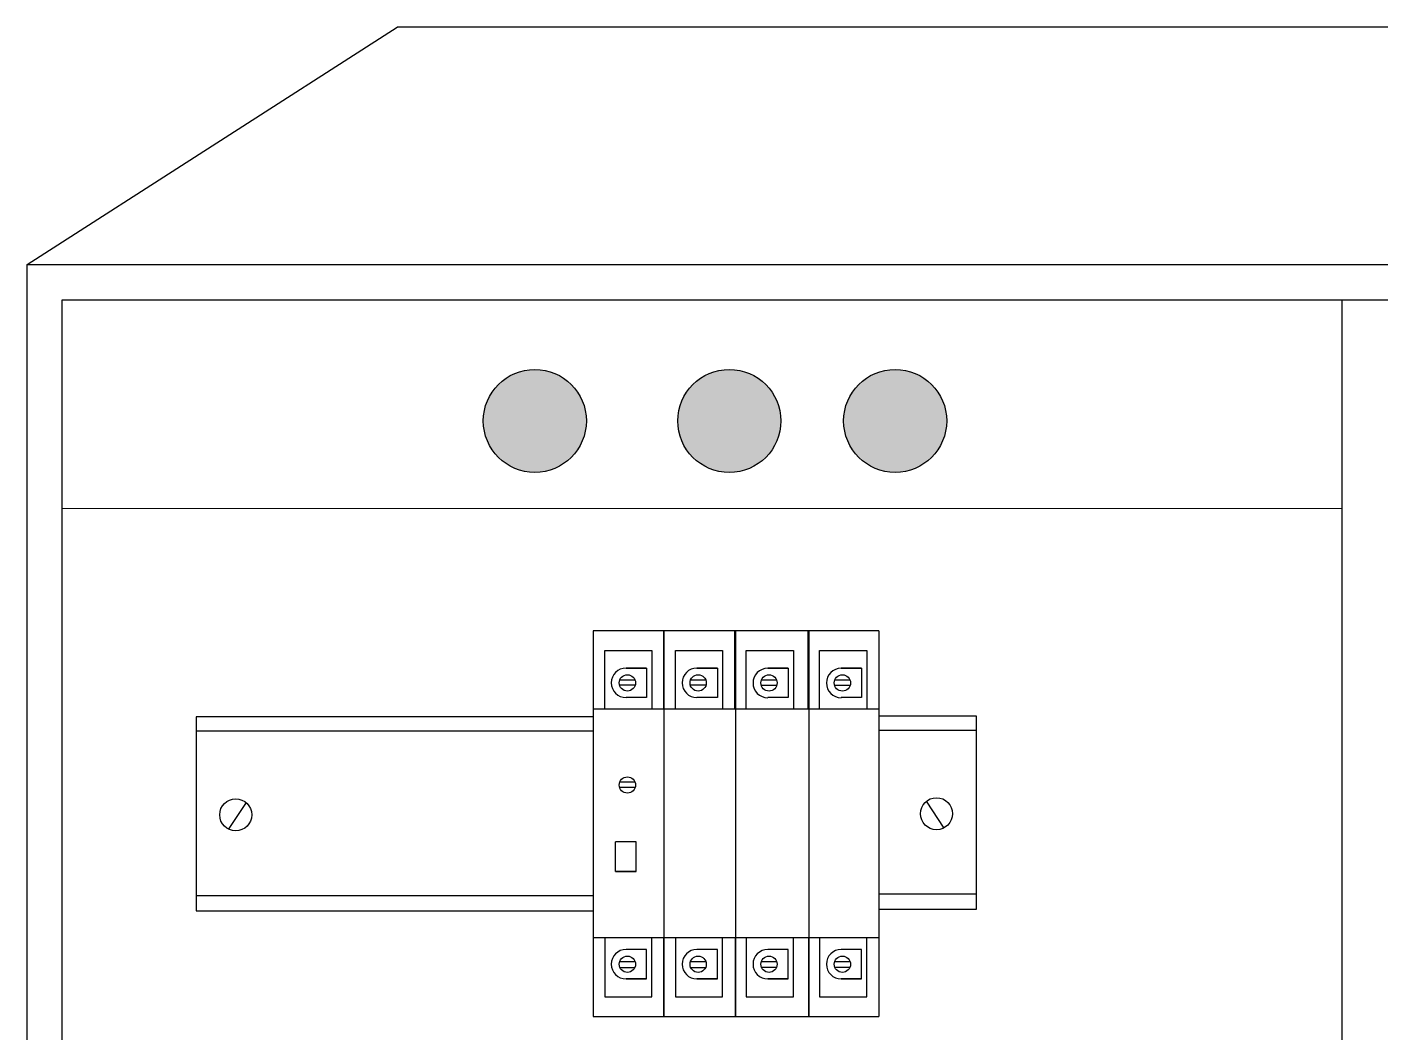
# Model space of a CAD drawing. Header units: millimetres. Extents: x -1335 to 33749, y 2338 to 5277.
# Drawn here: x 30242.3 to 30381, y 2921.2 to 3024.3 of the extents above; entities that cross this region are included whole.
import ezdxf

# ---------------------------------------------------------------- set-up
doc = ezdxf.new("R2010")
doc.units = ezdxf.units.MM
doc.layers.add('ASEMBOL', color=41, linetype='Continuous')
doc.layers.add('MAHAL', color=151, linetype='Continuous', lineweight=0)

msp = doc.modelspace()

# ---------------------------------------------------------------- hatches: boundary and pattern name
at = {"layer": 'MAHAL'}
h = msp.add_hatch(color=256, dxfattribs=at)
h.set_gradient(color1=(244, 11, 158), color2=(246, 60, 178), one_color=1, tint=0.6)
h.paths.add_polyline_path([(30299.57, 2983.94, 1), (30289.02, 2983.94, 1)])
h = msp.add_hatch(color=256, dxfattribs=at)
h.set_gradient(color1=(15, 15, 240), color2=(63, 63, 243), one_color=1, tint=0.6)
h.paths.add_polyline_path([(30319.5, 2983.94, 1), (30308.95, 2983.94, 1)])
h = msp.add_hatch(color=256, dxfattribs=at)
h.set_gradient(color1=(236, 214, 19), color2=(240, 222, 66), one_color=1, tint=0.6)
h.paths.add_polyline_path([(30336.51, 2983.94, 1), (30325.95, 2983.94, 1)])

# ---------------------------------------------------------------- linework, layer by layer
for p, q in [((30242.27, 2999.97), (30280.19, 3024.31)), ((30589.19, 3024.31), (30280.19, 3024.31)), ((30242.27, 2763.26), (30242.27, 2999.97)), ((30242.27, 2999.97), (30551.27, 2999.97)), ((30245.87, 2767.24), (30245.87, 2996.37)), ((30245.87, 2996.37), (30527.27, 2996.37))]:
    msp.add_line(p, q)
at = {"layer": 'ASEMBOL'}
for p, q in [((30377.02, 2767.24), (30377.02, 2996.37)), ((30300.27, 2962.44), (30300.27, 2922.9)), ((30329.57, 2962.44), (30300.27, 2962.44)), ((30307.53, 2962.44), (30307.53, 2922.9)), ((30307.53, 2954.39), (30307.53, 2962.43)), ((30307.53, 2954.39), (30307.53, 2962.43)), ((30307.53, 2962.43), (30307.53, 2954.39)), ((30307.53, 2962.43), (30307.53, 2954.39)), ((30307.53, 2962.43), (30307.53, 2954.39)), ((30307.53, 2962.43), (30307.53, 2954.39)), ((30314.79, 2954.39), (30314.79, 2962.44)), ((30314.79, 2962.44), (30314.79, 2954.39)), ((30314.79, 2962.43), (30314.79, 2954.39)), ((30314.86, 2962.44), (30314.86, 2922.9)), ((30322.31, 2954.39), (30322.31, 2962.44)), ((30322.31, 2962.44), (30322.31, 2954.39)), ((30322.31, 2962.43), (30322.31, 2954.39)), ((30322.38, 2962.44), (30322.38, 2922.9)), ((30329.57, 2962.44), (30329.57, 2922.9)), ((30301.46, 2954.39), (30301.46, 2960.41)), ((30301.46, 2960.41), (30306.29, 2960.41)), ((30306.29, 2960.41), (30306.29, 2959.53)), ((30306.29, 2960.41), (30306.29, 2954.39)), ((30308.71, 2960.41), (30313.55, 2960.41)), ((30308.71, 2954.39), (30308.71, 2960.41)), ((30313.55, 2960.41), (30313.55, 2959.53)), ((30313.55, 2960.41), (30313.55, 2954.39)), ((30315.97, 2954.39), (30315.97, 2960.41)), ((30315.97, 2960.41), (30320.8, 2960.41)), ((30320.8, 2960.41), (30320.8, 2959.53)), ((30320.8, 2960.41), (30320.8, 2954.39)), ((30323.49, 2954.39), (30323.49, 2960.41)), ((30323.49, 2960.41), (30328.32, 2960.41)), ((30328.32, 2960.41), (30328.32, 2959.53)), ((30328.32, 2960.41), (30328.32, 2954.39)), ((30303.65, 2958.59), (30305.76, 2958.59)), ((30305.76, 2958.59), (30303.65, 2958.59)), ((30305.76, 2958.59), (30305.76, 2955.58)), ((30310.91, 2958.59), (30313.02, 2958.59)), ((30313.02, 2958.59), (30310.91, 2958.59)), ((30313.02, 2958.59), (30313.02, 2955.58)), ((30318.17, 2958.59), (30320.28, 2958.59)), ((30320.28, 2958.59), (30318.17, 2958.59)), ((30320.28, 2958.59), (30320.28, 2955.58)), ((30325.69, 2958.59), (30327.79, 2958.59)), ((30327.79, 2958.59), (30325.69, 2958.59)), ((30327.79, 2958.59), (30327.79, 2955.58)), ((30302.99, 2957.4), (30304.58, 2957.4)), ((30304.58, 2956.84), (30302.99, 2956.84)), ((30310.25, 2957.4), (30311.83, 2957.4)), ((30311.83, 2956.84), (30310.25, 2956.84)), ((30317.51, 2957.4), (30319.09, 2957.4)), ((30319.09, 2956.83), (30317.51, 2956.83)), ((30325.03, 2957.4), (30326.61, 2957.4)), ((30326.61, 2956.83), (30325.03, 2956.83)), ((30305.76, 2955.58), (30303.65, 2955.58)), ((30313.02, 2955.58), (30310.91, 2955.58)), ((30320.28, 2955.58), (30318.17, 2955.58)), ((30327.79, 2955.58), (30325.69, 2955.58)), ((30329.57, 2954.39), (30300.27, 2954.39)), ((30259.59, 2953.6, 16.46), (30259.59, 2933.73, 16.46)), ((30300.27, 2953.6, -13.68), (30259.59, 2953.6, 4.09)), ((30329.57, 2953.72, -77.91), (30339.52, 2953.72, -73.69)), ((30339.52, 2953.72, -61.5), (30339.52, 2933.85, -61.5)), ((30300.27, 2952.13, -13.68), (30259.59, 2952.13, 4.09)), ((30329.57, 2952.25, -77.91), (30339.52, 2952.25, -73.69)), ((30302.99, 2946.94), (30304.58, 2946.94)), ((30304.58, 2946.37), (30302.99, 2946.37)), ((30264.72, 2944.84, 16.46), (30262.89, 2942.07, 16.46)), ((30334.39, 2944.96, -61.5), (30336.22, 2942.19, -61.5)), ((30304.67, 2940.79), (30302.56, 2940.79)), ((30302.56, 2937.77), (30302.56, 2940.79)), ((30304.67, 2937.77), (30304.67, 2940.79)), ((30304.67, 2937.77), (30302.56, 2937.77)), ((30302.56, 2937.77), (30304.67, 2937.77)), ((30259.59, 2935.3, 4.09), (30300.27, 2935.3, -13.68)), ((30339.52, 2935.42, -73.69), (30329.57, 2935.42, -77.91)), ((30259.59, 2933.73, 4.09), (30300.27, 2933.73, -13.68)), ((30339.52, 2933.85, -73.69), (30329.57, 2933.85, -77.91)), ((30329.57, 2930.95), (30300.27, 2930.95)), ((30301.46, 2930.95), (30301.46, 2924.92)), ((30306.29, 2924.92), (30306.29, 2930.95)), ((30307.53, 2922.9), (30307.53, 2930.95)), ((30307.53, 2922.9), (30307.53, 2930.95)), ((30307.53, 2930.95), (30307.53, 2922.9)), ((30307.53, 2930.95), (30307.53, 2922.9)), ((30307.53, 2930.95), (30307.53, 2922.9)), ((30307.53, 2930.95), (30307.53, 2922.9)), ((30308.71, 2930.95), (30308.71, 2924.92)), ((30313.55, 2924.92), (30313.55, 2930.95)), ((30314.86, 2922.9), (30314.86, 2930.95)), ((30315.97, 2930.95), (30315.97, 2924.92)), ((30320.8, 2924.92), (30320.8, 2930.95)), ((30322.38, 2922.9), (30322.38, 2930.95)), ((30323.49, 2930.95), (30323.49, 2924.92)), ((30328.32, 2924.92), (30328.32, 2930.95)), ((30305.76, 2929.75), (30303.65, 2929.75)), ((30305.76, 2926.74), (30305.76, 2929.75)), ((30313.02, 2929.75), (30310.91, 2929.75)), ((30313.02, 2926.74), (30313.02, 2929.75)), ((30320.28, 2929.76), (30318.17, 2929.76)), ((30320.28, 2926.74), (30320.28, 2929.76)), ((30327.79, 2929.76), (30325.69, 2929.76)), ((30327.79, 2926.74), (30327.79, 2929.76)), ((30304.58, 2928.5), (30302.99, 2928.5)), ((30302.99, 2927.93), (30304.58, 2927.93)), ((30311.83, 2928.5), (30310.25, 2928.5)), ((30310.25, 2927.93), (30311.83, 2927.93)), ((30319.09, 2928.5), (30317.51, 2928.5)), ((30317.51, 2927.94), (30319.09, 2927.94)), ((30326.61, 2928.5), (30325.03, 2928.5)), ((30325.03, 2927.94), (30326.61, 2927.94)), ((30305.76, 2926.74), (30303.65, 2926.74)), ((30303.65, 2926.74), (30305.76, 2926.74)), ((30313.02, 2926.74), (30310.91, 2926.74)), ((30310.91, 2926.74), (30313.02, 2926.74)), ((30320.28, 2926.74), (30318.17, 2926.74)), ((30318.17, 2926.74), (30320.28, 2926.74)), ((30327.79, 2926.74), (30325.69, 2926.74)), ((30325.69, 2926.74), (30327.79, 2926.74)), ((30301.46, 2924.92), (30306.29, 2924.92)), ((30306.29, 2924.92), (30306.29, 2925.8)), ((30308.71, 2924.92), (30313.55, 2924.92)), ((30313.55, 2924.92), (30313.55, 2925.8)), ((30315.97, 2924.92), (30320.8, 2924.92)), ((30320.8, 2924.92), (30320.8, 2925.8)), ((30323.49, 2924.92), (30328.32, 2924.92)), ((30328.32, 2924.92), (30328.32, 2925.8)), ((30300.27, 2922.9), (30329.57, 2922.9))]:
    msp.add_line(p, q, dxfattribs=at)
for centre, radius in [((30294.3, 2983.94), 5.28), ((30314.23, 2983.94), 5.28), ((30331.23, 2983.94), 5.28), ((30303.79, 2957.09), 0.835), ((30311.04, 2957.09), 0.835), ((30318.3, 2957.08), 0.835), ((30325.82, 2957.08), 0.835), ((30303.79, 2946.62), 0.835), ((30263.65, 2943.56, 16.46), 1.64), ((30335.46, 2943.68, -61.5), 1.64), ((30303.79, 2928.25), 0.835), ((30311.04, 2928.25), 0.835), ((30318.3, 2928.25), 0.835), ((30325.82, 2928.25), 0.835)]:
    msp.add_circle(centre, radius, dxfattribs=at)
for centre in [(30303.65, 2957.09), (30310.91, 2957.09), (30318.17, 2957.08), (30325.69, 2957.08), (30303.65, 2928.25), (30310.91, 2928.25), (30318.17, 2928.25), (30325.69, 2928.25)]:
    msp.add_arc(centre, 1.51, 90, 270, dxfattribs=at)
at = {"layer": 'MAHAL'}
msp.add_line((30245.87, 2974.97), (30377.02, 2974.97), dxfattribs=at)

doc.saveas('drawing.dxf')
